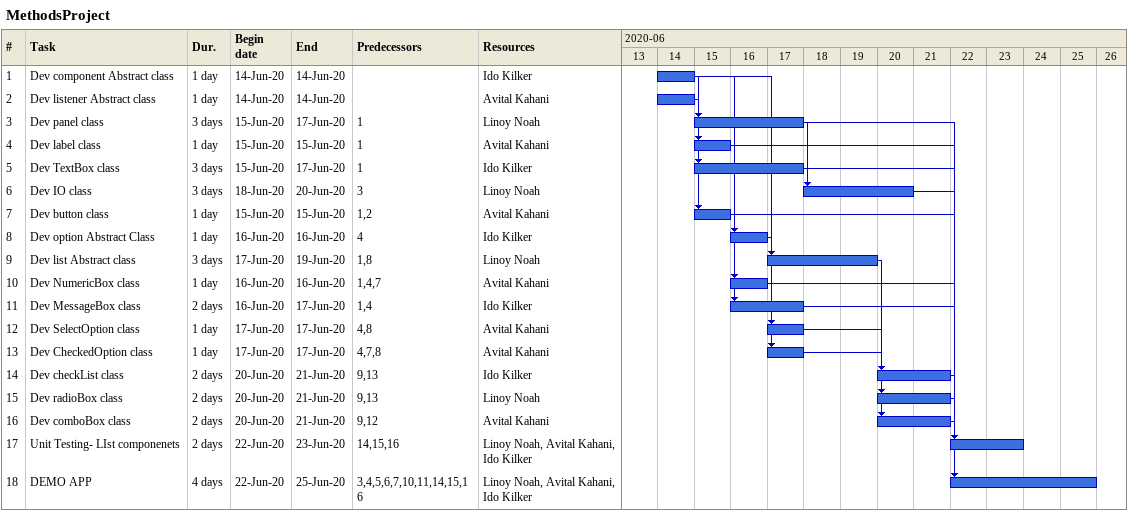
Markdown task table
MethodsProject

| ID | Task | Duration | Start | Finish | Predecessors | Resources |
|---|---|---|---|---|---|---|
| 1 | Dev component Abstract class | 1d | 2020-06-14 | 2020-06-14 |  | Ido Kilker |
| 2 | Dev listener Abstract class | 1d | 2020-06-14 | 2020-06-14 |  | Avital Kahani |
| 3 | Dev panel class | 3d | 2020-06-15 | 2020-06-17 | 1 | Linoy Noah |
| 4 | Dev label class | 1d | 2020-06-15 | 2020-06-15 | 1 | Avital Kahani |
| 5 | Dev TextBox class | 3d | 2020-06-15 | 2020-06-17 | 1 | Ido Kilker |
| 6 | Dev IO class | 3d | 2020-06-18 | 2020-06-20 | 3 | Linoy Noah |
| 7 | Dev button class | 1d | 2020-06-15 | 2020-06-15 | 1, 2 | Avital Kahani |
| 8 | Dev option Abstract Class | 1d | 2020-06-16 | 2020-06-16 | 4 | Ido Kilker |
| 9 | Dev list Abstract class | 3d | 2020-06-17 | 2020-06-19 | 1, 8 | Linoy Noah |
| 10 | Dev NumericBox class | 1d | 2020-06-16 | 2020-06-16 | 1, 4, 7 | Avital Kahani |
| 11 | Dev MessageBox class | 2d | 2020-06-16 | 2020-06-17 | 1, 4 | Ido Kilker |
| 12 | Dev SelectOption class | 1d | 2020-06-17 | 2020-06-17 | 4, 8 | Avital Kahani |
| 13 | Dev CheckedOption class | 1d | 2020-06-17 | 2020-06-17 | 4, 7, 8 | Avital Kahani |
| 14 | Dev checkList class | 2d | 2020-06-20 | 2020-06-21 | 9, 13 | Ido Kilker |
| 15 | Dev radioBox class | 2d | 2020-06-20 | 2020-06-21 | 9, 13 | Linoy Noah |
| 16 | Dev comboBox class | 2d | 2020-06-20 | 2020-06-21 | 9, 12 | Avital Kahani |
| 17 | Unit Testing- LIst componenets | 2d | 2020-06-22 | 2020-06-23 | 14, 15, 16 | Linoy Noah, Avital Kahani, Ido Kilker |
| 18 | DEMO APP | 4d | 2020-06-22 | 2020-06-25 | 3, 4, 5, 6, 7, 10, 11, 14, 15, 16 | Linoy Noah, Avital Kahani, Ido Kilker |
